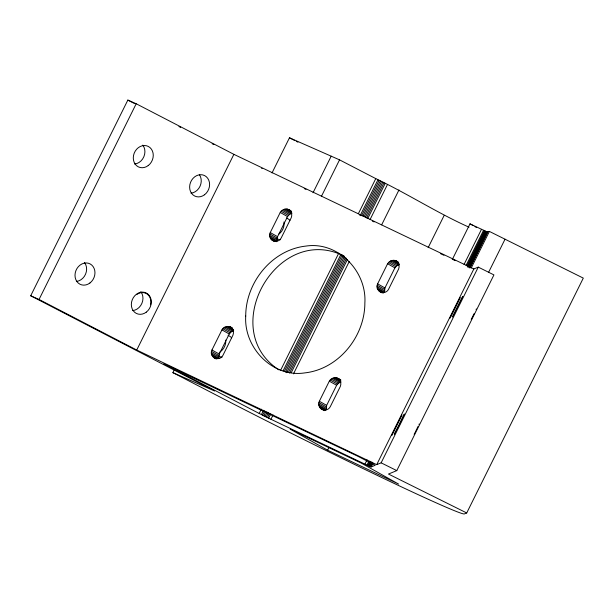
<?xml version="1.0" encoding="UTF-8"?>
<svg xmlns="http://www.w3.org/2000/svg" width="614" height="614" viewBox="0 0 614 614"><rect width="100%" height="100%" fill="white"/><g stroke="black" fill="none" stroke-linecap="round" stroke-linejoin="round"><path stroke-width="0.92" d="M230.235 326.909C233.22 328.344 234.157 332.22 232.959 335.152L222.989 355.245C219.528 362.367 208.422 357.187 211.96 349.98L221.938 329.887C224.072 326.049 229.459 325.313 232.668 328.283M211.6 354.186L218.906 358.292L219.267 354.086L229.245 333.993L231.186 331.859L233.688 330.654L226.382 326.548M288.526 209.489C291.512 210.924 292.448 214.8 291.251 217.732L281.273 237.825C277.812 244.948 266.706 239.767 270.252 232.56L280.23 212.467C282.356 208.63 287.743 207.893 290.959 210.855M269.891 236.766L277.198 240.872L277.559 236.666L287.536 216.573L289.478 214.432L291.98 213.235L284.673 209.128M337.608 378.193C340.601 379.629 341.537 383.504 340.34 386.429L330.363 406.529C326.901 413.644 315.796 408.464 319.341 401.264L329.319 381.171C331.66 376.919 337.531 376.781 340.862 380.02M318.981 405.463L326.287 409.569L326.648 405.37L336.625 385.27L338.567 383.136L341.069 381.939L333.763 377.833M395.9 260.773C398.885 262.209 399.821 266.085 398.624 269.009L388.654 289.11C385.193 296.224 374.087 291.044 377.625 283.845L387.603 263.744C389.736 259.914 395.124 259.177 398.332 262.14M377.265 288.043L384.571 292.149L384.932 287.951L394.909 267.85L396.851 265.716L399.353 264.519L392.047 260.413M418.963 424.435L419.155 424.021M417.789 426.922L418.05 426.377M476.073 309.502L476.334 308.957M417.236 428.073L417.512 427.49M416.645 429.278L416.944 428.672M416.031 430.529L416.338 429.9M174.169 370.065L172.895 372.637L214.616 391.018L30.7 295.779L127.85 100.082L136.193 103.758L233.88 154.344L473.854 268.947L478.275 267.128L493.932 274.911L396.782 470.616L388.462 474.046L466.724 512.959L583.3 278.119L489.381 231.417L487.032 231.862L469.994 223.849L452.257 259.584M30.7 295.779L39.043 299.463L136.193 103.758M478.275 267.128L381.133 462.833L376.712 464.652L136.73 350.041L233.88 154.344M272.025 172.933L289.47 137.789L339.542 159.855L375.768 178.613C407.458 193.663 436.984 212.805 469.012 227.188M313.033 192.765L331.199 156.179M321.383 196.442L339.542 159.855M259.192 413.46L163.777 363.81L358.023 456.34L375.231 465.259L371.171 466.932L369.375 466.249L266.223 417.006L259.192 413.46L261.318 409.17M280.46 370.603L338.751 253.183M358.323 213.756L375.768 178.613M261.395 414.588L263.521 410.298M283.092 370.871L340.954 254.311M360.525 214.885L377.971 179.741M262.569 415.179L264.695 410.896M284.267 371.47L342.128 254.902M361.7 215.483L379.145 180.339M263.774 415.785L265.9 411.503M285.472 372.076L343.333 255.516M362.905 216.09L380.35 180.946M264.995 416.399L267.128 412.117M286.7 372.69L344.561 256.122M364.133 216.696L381.578 181.56M266.223 417.006L268.356 412.723M288.35 372.437L345.36 257.588M365.361 217.302L382.806 182.166M267.451 417.612L269.577 413.322M289.57 373.043L346.58 258.187M366.581 217.909L384.026 182.765M268.648 418.195L270.774 413.905M291.197 372.767L347.355 259.63M367.778 218.492L385.224 183.348M270.928 419.293L273.053 415.003M293.477 373.865L349.212 261.587M370.058 219.589L387.503 184.446M381.67 224.824L398.985 189.933M327.623 450.185L290.176 429.14L361.185 463.048L398.632 484.093L327.623 450.185L328.897 447.614M428.15 247.672L444.198 215.337M364.916 464.176L367.042 459.894M464.046 264.473L481.491 229.337M366.957 465.143L368.653 461.713M466.087 265.44L483.533 230.304M367.855 465.558L369.981 461.275M466.993 265.862L484.431 230.718M368.669 465.934L370.795 461.644M467.377 267.082L485.244 231.087M369.375 466.249L371.079 462.818M468.505 266.545L485.95 231.401M369.973 466.51L372.099 462.219M468.682 267.658L486.549 231.662M370.457 466.709L372.583 462.419M469.595 267.006L487.032 231.862M370.818 466.847L372.521 463.416M469.956 267.144L487.401 232.008M371.171 466.932L372.875 463.509M469.879 268.088L487.746 232.092M471.222 268.003L489.381 231.417M376.712 464.652L473.854 268.947M488.567 272.386L505.038 239.199M415.402 431.803L415.716 431.166M473.693 314.383L474.008 313.746M399.43 424.665L404.411 414.005L394.311 434.359L398.793 425.932M473.056 315.665L473.371 315.02M414.765 433.085L415.087 432.448M472.419 316.924L472.734 316.294M414.135 434.344L414.45 433.714M471.805 318.144L472.112 317.538M471.207 319.311L471.506 318.735M466.724 512.959L464.391 513.918A174.86 4.881 26.4 0 1 380.941 477.147A174.86 4.881 26.4 0 1 224.417 399.315L172.895 372.637M261.641 168.336L262.124 168.535M304.268 188.575L305.987 189.396M359.451 214.931L361.178 215.752M372.383 221.109L374.11 221.93M440.507 253.643L443.96 255.286M453.447 259.814L455.166 260.643M381.133 462.833L396.782 470.616M343.042 255.531C277.075 223.78 217.44 328.613 278.088 369.336M289.47 137.789L294.536 140.414M296.224 141.289L297.913 142.164M127.85 100.082L134.658 103.605M178.935 126.538L180.639 127.42M212.145 143.73L213.849 144.612M39.043 299.463L136.73 350.041M469.994 223.849L473.287 225.691M474.929 226.62L476.571 227.541M394.679 260.359L397.926 262.178M393.374 260.236L399.062 263.429M390.75 260.873L398.056 264.979M389.545 261.61L396.851 265.716M388.478 262.577L395.784 266.683M387.603 263.744L394.909 267.85M287.306 209.075L291.358 211.354M286.001 208.952L291.681 212.145M283.376 209.597L290.683 213.703M282.171 210.326L289.478 214.432M281.105 211.3L288.411 215.407M280.23 212.467L287.536 216.573M377.625 283.845L384.932 287.951M377.234 285.241L384.541 289.347M377.111 286.661L384.418 290.767M377.694 289.332L383.374 292.525M378.37 290.468L383.243 293.2M379.275 291.397L381.708 292.763M270.252 232.56L277.559 236.666M269.853 233.957L277.16 238.063M269.73 235.377L277.037 239.483M270.313 238.048L276.807 241.701M270.997 239.184L275.049 241.463M271.895 240.112L274.328 241.486M336.388 377.779L340.448 380.058M335.091 377.656L340.77 380.849M332.466 378.301L339.772 382.399M331.261 379.03L338.567 383.136M330.194 380.005L337.5 384.111M329.319 381.171L336.625 385.27M229.014 326.494L232.261 328.321M227.71 326.379L233.397 329.572M225.085 327.016L232.391 331.123M223.88 327.753L231.186 331.859M222.813 328.72L230.12 332.826M221.938 329.887L229.245 333.993M319.341 401.264L326.648 405.37M318.942 402.661L326.249 406.767M318.819 404.081L326.126 408.187M319.403 406.752L325.896 410.405M320.086 407.888L324.952 410.62M320.984 408.817L324.23 410.643M211.96 349.98L219.267 354.086M211.569 351.377L218.876 355.483M211.446 352.797L218.753 356.903M212.03 355.475L217.709 358.668M212.705 356.604L216.765 358.883M213.603 357.54L216.044 358.906M279.009 369.904L278.388 369.528M136.577 294.613A10.929 9.325 -66.2 0 1 147.222 294.075A10.929 9.325 -66.2 0 1 150.583 304.828M199.504 174.813A11.367 9.701 -66.2 0 1 200.034 186.257A11.367 9.701 -66.2 0 1 190.992 193.187M140.844 291.719A11.367 9.701 -66.2 0 1 141.895 303.354A11.367 9.701 -66.2 0 1 132.701 310.607M84.509 262.554A11.367 9.701 -66.2 0 1 85.553 274.182A11.367 9.701 -66.2 0 1 76.366 281.435M142.801 145.127A11.367 9.701 -66.2 0 1 143.845 156.762A11.367 9.701 -66.2 0 1 134.65 164.015M283.967 221.969A11.367 9.701 -66.2 0 1 278.679 234.241M225.76 340.072A11.367 9.701 -66.2 0 1 220.388 351.661M219.827 352.037A11.367 9.701 -66.2 0 1 219.244 352.367M286.385 218.047A11.367 9.701 -66.2 0 1 289.923 220.395M280.314 239.759A11.367 9.701 -66.2 0 1 276.361 238.232M228.101 335.467A11.367 9.701 -66.2 0 1 231.631 337.823M222.03 357.179A11.367 9.701 -66.2 0 1 218.077 355.659M245.723 316.033C243.712 347.654 272.516 377.871 304.79 372.898C338.705 369.137 364.885 336.441 364.862 302.955C366.88 271.334 338.076 241.125 305.803 246.091C271.887 249.86 245.707 282.555 245.723 316.033M391.747 435.349L401.878 415.064L391.747 435.349M450.039 317.929L460.155 297.637L450.085 317.96M452.587 316.878L462.703 296.585L452.587 316.878M204.546 194.753A11.367 9.701 -66.2 0 0 204.662 175.619A11.367 9.701 -66.2 0 0 189.626 187.024A11.367 9.701 -66.2 0 0 204.546 194.753M146.255 312.173A11.367 9.701 -66.2 0 0 146.37 293.047A11.367 9.701 -66.2 0 0 131.335 304.444A11.367 9.701 -66.2 0 0 146.255 312.173M89.92 283A11.367 9.701 -66.2 0 0 90.035 263.874A11.367 9.701 -66.2 0 0 75 275.272A11.367 9.701 -66.2 0 0 89.92 283M148.212 165.58A11.367 9.701 -66.2 0 0 148.327 146.447A11.367 9.701 -66.2 0 0 133.284 157.852A11.367 9.701 -66.2 0 0 148.212 165.58"/></g></svg>
